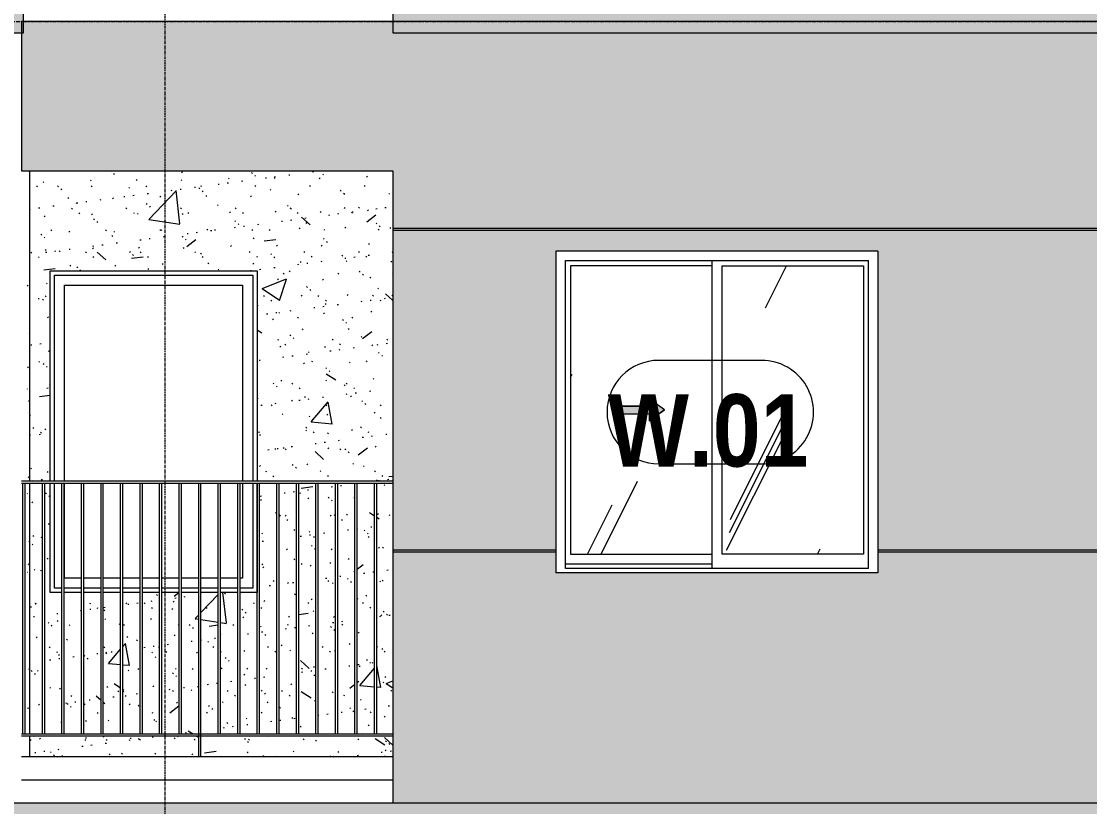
# Model space of a CAD drawing. Header units: millimetres. Extents: x 9199 to 175431, y -4466 to 35300.
# Drawn here: x 135976 to 140621, y 2183 to 5600 of the extents above; entities that cross this region are included whole.
import ezdxf

# ---------------------------------------------------------------- set-up
doc = ezdxf.new("R2010")
doc.units = ezdxf.units.MM
for name, pattern in [('1 NÉT CALL OUT', [6, 3, -3]), ('Centre', [31.749999999999996, 6.349999999999999, -4.7625, 15.875, -4.7625]), ('Grid Line', [22.224999999999994, 12.7, -3.174999999999999, 3.174999999999999, -3.174999999999999])]:
    doc.linetypes.add(name, pattern=pattern)
for name, color, linetype, lineweight in [('0-2', 250, 'Continuous', 5), ('A-DETL-GENF', 92, 'Continuous', 9), ('A-DETL-GENF-1', 92, '1 NÉT CALL OUT', 9), ('A-FLOR-HRAL-1', 253, 'Continuous', 9), ('A-FLOR-LEVL-2', 51, 'Centre', 9), ('A-GLAZ', 151, 'Continuous', 9), ('A-GLAZ-1', 253, 'Continuous', 9), ('A-GLAZ-2', 7, 'Continuous', 9), ('A-GLAZ-3', 7, '1 NÉT CALL OUT', 9), ('A-GLAZ-IDEN', 152, 'Continuous', 9), ('A-WALL', 113, 'Continuous', 9), ('A-WALL-1', 7, 'Continuous', 9), ('A-WALL-PATT-1', 9, 'Continuous', 9), ('A-WALL-PATT-2', 111, 'Continuous', 5), ('I-WALL-1', 7, 'Continuous', 9), ('S-BEAM-1', 7, 'Continuous', 9), ('S-GRID-1', 1, 'Grid Line', 9)]:
    doc.layers.add(name, color=color, linetype=linetype, lineweight=lineweight)
doc.styles.add('Arial_B_1', font='arialbd.ttf', dxfattribs={"width": 0.85, "height": 314.9999999999996})
pattern_1 = [(49.99999999999999, (-51555.577, 1200), (1093.104430267475, -95.63411695947559), [114.3, -1257.3]), (355, (-51555.577, 1200), (-211.4574664150782, 1146.340905781224), [91.44, -1005.84]), (100.451, (-51464.485, 1192.03), (881.6559934061535, 1050.700308316319), [97.14, -1068.54]), (46.184, (-51555.577, 1504.8), (1626.474720277597, -252.2567880155302), [171.45, -1885.95]), (96.636, (-51420.038, 1483.779), (1424.415804803049, 1484.565381831424), [145.71, -1602.811]), (351.184, (-51555.577, 1504.8), (1424.429764516642, 1484.551388825616), [137.16, -1508.76]), (21, (-51403.177, 1428.6), (909.686336747598, -613.5910270951945), [114.3, -1257.3]), (326, (-51403.177, 1428.6), (370.8122318562428, 1105.12896128723), [91.44, -1005.84]), (71.45100000000001, (-51327.37, 1377.467), (1280.503324218127, 491.5278885997479), [97.14, -1068.54]), (37.50000000000001, (-51555.577, 1200), (18.53133908059709, 507.3302701573009), [50.292, -943.3560000000001, 50.292, -970.788, -1009.65]), (37.50000000000001, (-51555.577, 1200), (18.53133908059709, 507.3302701573009), [-2014.728, 50.292, -959.3580000000001]), (7.499999999999999, (-51555.577, 1200), (400.9177506676237, 601.0836210924509), [50.292, -531.876, 50.292, -920.4960000000001, -384.81]), (7.499999999999999, (-51555.577, 1200), (400.9177506676237, 601.0836210924509), [-1552.956, 50.292, -334.518]), (327.5, (-51895.429, 1200), (813.5451503241984, -34.37370723354661), [50.292, -330.708, 50.292, -1138.428, -1577.34]), (327.5, (-51895.429, 1200), (813.5451503241984, -34.37370723354661), [-1569.72, 50.292, -1527.048]), (317.5, (-52047.82900000001, 1200), (888.7754689953813, 152.5599537134181), [50.292, -445.008, 50.292, -739.14, -1120.14]), (317.5, (-52047.82900000001, 1200), (888.7754689953813, 152.5599537134181), [-1284.732, 50.292, -1069.848])]
pattern_2 = [(37.50000000000001, (-51555.577, 1200), (-4.79953304204443, 146.8238973620382), [5.029, -110.795, 5.029, -124.511, -123.825]), (37.50000000000001, (-51555.577, 1200), (-4.79953304204443, 146.8238973620382), [-245.364, 5.029, -118.796]), (7.499999999999999, (-51555.577, 1200), (134.8574337298222, 215.0471858030386), [5.029, -57.455, 5.029, -99.365, -40.005]), (7.499999999999999, (-51555.577, 1200), (134.8574337298222, 215.0471858030386), [-166.878, 5.029, -34.976]), (327.5, (-51649.303, 1200), (237.2977573139916, 0.4316002200637001), [5.029, -33.071, 5.029, -132.131, -179.07]), (327.5, (-51649.303, 1200), (237.2977573139916, 0.4316002200637001), [-175.26, 5.029, -174.041]), (317.5, (-51649.303, 1200), (229.0670585223049, 66.87922700614116), [5.029, -14.021, 5.029, -84.887, -102.87]), (317.5, (-51649.303, 1200), (229.0670585223049, 66.87922700614116), [-108.966, 5.029, -97.84100000000001])]
pattern_3 = [(63.435, (-49765.31299999999, 1304.335), (-0.001361250732429653, 1524.001074336284), [532.4630000000001, -2875.304]), (63.435, (-51289.31299999999, 1304.335), (-0.001361250732429653, 1524.001074336284), [532.4630000000001, -2875.304]), (63.435, (-49035.769, 1598.766), (-0.001361250732429653, 1524.001074336284), [532.4630000000001, -2875.304]), (63.435, (-50559.769, 1598.766), (-0.001361250732429653, 1524.001074336284), [532.4630000000001, -2875.304]), (63.435, (-49146.18799999999, 1494.835), (-0.001361250732429653, 1524.001074336284), [532.4630000000001, -2875.304]), (63.435, (-50670.18799999999, 1494.835), (-0.001361250732429653, 1524.001074336284), [532.4630000000001, -2875.304]), (63.435, (-49258.745, 2090.069), (-0.001361250732429653, 1524.001074336284), [258.802, -3148.965]), (63.435, (-50782.745, 2090.069), (-0.001361250732429653, 1524.001074336284), [258.802, -3148.965]), (63.435, (-49332.358, 1997.949), (-0.001361250732429653, 1524.001074336284), [532.4630000000001, -2875.304]), (63.435, (-50856.358, 1997.949), (-0.001361250732429653, 1524.001074336284), [532.4630000000001, -2875.304]), (63.435, (-49319.36799999999, 2064.087), (-0.001361250732429653, 1524.001074336284), [532.4630000000001, -2875.304]), (63.435, (-50843.36799999999, 2064.087), (-0.001361250732429653, 1524.001074336284), [532.4630000000001, -2875.304]), (63.435, (-49934.228, 1773.94), (-0.001361250732429653, 1524.001074336284), [532.4630000000001, -2875.304]), (63.435, (-51458.228, 1773.94), (-0.001361250732429653, 1524.001074336284), [532.4630000000001, -2875.304]), (63.435, (-49921.236, 1851.887), (-0.001361250732429653, 1524.001074336284), [532.4630000000001, -2875.304]), (63.435, (-51445.236, 1851.887), (-0.001361250732429653, 1524.001074336284), [532.4630000000001, -2875.304]), (63.435, (-49917.738, 1908.088), (-0.001361250732429653, 1524.001074336284), [532.4630000000001, -2875.304]), (63.435, (-51441.738, 1908.088), (-0.001361250732429653, 1524.001074336284), [532.4630000000001, -2875.304])]

# ---------------------------------------------------------------- blocks, each defined once
blk = doc.blocks.new('NCV_TKTC_KET CAU_rvt-2-TKCS_MẶT ĐỨNG HƯỚNG TÂY')
at = {"layer": 'S-BEAM-1'}
blk.add_line((-45161.9360380447, 2299.999999999995), (-43546.93603804539, 2299.999999999995), dxfattribs=at)
blk = doc.blocks.new('M_Fixed - 900 x 1400-553070-TKCS_MẶT ĐỨNG HƯỚNG TÂY')
at = {"layer": 'A-GLAZ-2'}
for p, q in [((-69617.94299547061, 3599.999999999988), (-69617.94299547061, 4495.99999999999)), ((-69617.94299547061, 4495.99999999999), (-68755.94299547061, 4495.99999999999)), ((-68755.94299547061, 4495.99999999999), (-68755.94299547061, 3599.999999999988)), ((-69573.94299547061, 3599.999999999987), (-69573.94299547061, 4451.999999999991)), ((-69573.94299547061, 4451.999999999991), (-68799.94299547061, 4451.999999999991)), ((-68799.94299547061, 4451.999999999991), (-68799.94299547061, 3599.999999999987)), ((-69617.94299547061, 3133.999999999985), (-69617.94299547061, 3589.999999999981)), ((-69573.94299547061, 3177.999999999983), (-69573.94299547061, 3589.999999999981)), ((-68799.94299547061, 3589.99999999998), (-68799.94299547061, 3177.999999999983)), ((-68755.94299547061, 3589.999999999981), (-68755.94299547061, 3133.999999999985)), ((-69500.53276164176, 3177.999999999983), (-69573.94299547061, 3177.999999999983)), ((-69415.59270318397, 3177.999999999983), (-69490.53276164176, 3177.999999999983)), ((-69330.65264472619, 3177.999999999983), (-69405.59270318398, 3177.999999999983)), ((-69245.71258626839, 3177.999999999983), (-69320.65264472619, 3177.999999999983)), ((-69160.7725278106, 3177.999999999983), (-69235.7125862684, 3177.999999999983)), ((-69075.8324693528, 3177.999999999983), (-69150.77252781061, 3177.999999999983)), ((-68990.89241089502, 3177.999999999983), (-69065.83246935281, 3177.999999999983)), ((-68905.95235243722, 3177.999999999983), (-68980.89241089502, 3177.999999999983)), ((-68821.01229397944, 3177.999999999983), (-68895.95235243722, 3177.999999999983)), ((-68799.94299547061, 3177.999999999983), (-68811.01229397944, 3177.999999999983)), ((-69585.47282009955, 3133.999999999985), (-69617.94299547061, 3133.999999999985)), ((-69500.53276164176, 3133.999999999985), (-69575.47282009956, 3133.999999999985)), ((-69415.59270318397, 3133.999999999985), (-69490.53276164176, 3133.999999999985)), ((-69330.65264472619, 3133.999999999985), (-69405.59270318397, 3133.999999999985)), ((-69245.71258626839, 3133.999999999985), (-69320.65264472619, 3133.999999999985)), ((-69160.7725278106, 3133.999999999985), (-69235.7125862684, 3133.999999999985)), ((-69075.8324693528, 3133.999999999985), (-69150.77252781061, 3133.999999999985)), ((-68990.89241089502, 3133.999999999985), (-69065.8324693528, 3133.999999999985)), ((-68905.95235243722, 3133.999999999985), (-68980.89241089502, 3133.999999999985)), ((-68821.01229397944, 3133.999999999985), (-68895.95235243722, 3133.999999999985)), ((-68755.94299547061, 3133.999999999985), (-68811.01229397944, 3133.999999999985))]:
    blk.add_line(p, q, dxfattribs=at)
blk = doc.blocks.new('Railing - 10mm-457212-TKCS_MẶT ĐỨNG HƯỚNG TÂY')
at = {"layer": 'A-FLOR-HRAL-1'}
for p, q in [((-68226.4318847749, 2499.999999999997), (-68226.4318847749, 3589.999999999996)), ((-68216.43188477491, 2499.999999999997), (-68216.43188477491, 3589.999999999996))]:
    blk.add_line(p, q, dxfattribs=at)
blk = doc.blocks.new('Railing - 50 x 10mm-850639-TKCS_MẶT ĐỨNG HƯỚNG TÂY')
at = {"layer": 'A-FLOR-HRAL-1'}
for p, q in [((-68990.89241089502, 2399.999999999997), (-68990.89241089502, 3589.999999999997)), ((-68980.89241089502, 3589.999999999997), (-68990.89241089502, 3589.999999999997)), ((-68980.89241089502, 2399.999999999997), (-68980.89241089502, 3589.999999999997))]:
    blk.add_line(p, q, dxfattribs=at)
blk = doc.blocks.new('Railing - Railing-893088-TKCS_MẶT ĐỨNG HƯỚNG TÂY')
at = {"layer": 'A-FLOR-HRAL-1'}
for p, q in [((-45161.93603804468, 2499.999999999997), (-43546.93603804538, 2499.999999999997)), ((-43546.93603804538, 2489.999999999998), (-45161.93603804468, 2489.999999999998))]:
    blk.add_line(p, q, dxfattribs=at)
for name, p in [('Railing - 10mm-457212-TKCS_MẶT ĐỨNG HƯỚNG TÂY', (23071.07894776018, 0)), ('Railing - 10mm-457212-TKCS_MẶT ĐỨNG HƯỚNG TÂY', (23156.01900621798, 0)), ('Railing - 10mm-457212-TKCS_MẶT ĐỨNG HƯỚNG TÂY', (23240.95906467577, 0)), ('Railing - 10mm-457212-TKCS_MẶT ĐỨNG HƯỚNG TÂY', (23325.89912313356, 0)), ('Railing - 10mm-457212-TKCS_MẶT ĐỨNG HƯỚNG TÂY', (23410.83918159135, 0)), ('Railing - 10mm-457212-TKCS_MẶT ĐỨNG HƯỚNG TÂY', (23495.77924004914, 0)), ('Railing - 10mm-457212-TKCS_MẶT ĐỨNG HƯỚNG TÂY', (23580.71929850693, 0)), ('Railing - 10mm-457212-TKCS_MẶT ĐỨNG HƯỚNG TÂY', (23665.65935696472, 0)), ('Railing - 10mm-457212-TKCS_MẶT ĐỨNG HƯỚNG TÂY', (23750.59941542251, 0)), ('Railing - 50 x 10mm-850639-TKCS_MẶT ĐỨNG HƯỚNG TÂY', (24600.00000000043, 0)), ('Railing - 10mm-457212-TKCS_MẶT ĐỨNG HƯỚNG TÂY', (23920.4795323381, 0)), ('Railing - 10mm-457212-TKCS_MẶT ĐỨNG HƯỚNG TÂY', (24005.41959079589, 0)), ('Railing - 10mm-457212-TKCS_MẶT ĐỨNG HƯỚNG TÂY', (24090.35964925368, 0)), ('Railing - 10mm-457212-TKCS_MẶT ĐỨNG HƯỚNG TÂY', (24175.29970771147, 0)), ('Railing - 10mm-457212-TKCS_MẶT ĐỨNG HƯỚNG TÂY', (24260.23976616926, 0)), ('Railing - 10mm-457212-TKCS_MẶT ĐỨNG HƯỚNG TÂY', (24345.17982462705, 0)), ('Railing - 10mm-457212-TKCS_MẶT ĐỨNG HƯỚNG TÂY', (24430.11988308485, 0)), ('Railing - 10mm-457212-TKCS_MẶT ĐỨNG HƯỚNG TÂY', (24515.05994154264, 0)), ('Railing - 10mm-457212-TKCS_MẶT ĐỨNG HƯỚNG TÂY', (24600.00000000043, 0))]:
    blk.add_blockref(name, p)
blk = doc.blocks.new('Top Rail Type - Top Rail_Internal_-893089-TKCS_MẶT ĐỨNG HƯỚNG TÂY')
at = {"layer": 'A-FLOR-HRAL-1'}
for p, q in [((-43546.93603804538, 3599.999999999998), (-45161.93603804468, 3599.999999999998)), ((-43546.93603804538, 3589.999999999998), (-45161.93603804468, 3589.999999999998))]:
    blk.add_line(p, q, dxfattribs=at)
blk = doc.blocks.new('NCV_TKTC_TANG 1_rvt-2-TKCS_MẶT ĐỨNG HƯỚNG TÂY')
at = {"layer": 'A-WALL-PATT-1'}
h = blk.add_hatch(dxfattribs=at)
h.set_pattern_fill('FP_19', color=256, style=0, pattern_type=2)
h.set_pattern_definition(pattern_1)
h.paths.add_polyline_path([(-45126.93603804469, 2399.999999999987), (-45126.93603804469, 2489.999999999984), (-45136.93603804469, 2489.999999999984), (-45136.93603804469, 2399.999999999987)])
h.paths.add_polyline_path([(-45136.93603804469, 2499.999999999999), (-45126.93603804469, 2499.999999999999), (-45126.93603804469, 3589.999999999994), (-45136.93603804469, 3589.999999999994), (-45136.93603804469, 2880.420808834498)])
h.paths.add_polyline_path([(-45136.93603804469, 3599.999999999991), (-45126.93603804469, 3599.999999999991), (-45126.93603804469, 4949.999999999996), (-45136.93603804469, 4949.999999999996), (-45136.93603804469, 4524.407674484161)])
h = blk.add_hatch(dxfattribs=at)
h.set_pattern_fill('FP_20', color=256, style=0, pattern_type=2)
h.set_pattern_definition(pattern_2)
h.paths.add_polyline_path([(-45126.93603804469, 2399.999999999987), (-45126.93603804469, 2489.999999999984), (-45136.93603804469, 2489.999999999984), (-45136.93603804469, 2399.999999999987)])
h.paths.add_polyline_path([(-45136.93603804469, 2499.999999999999), (-45126.93603804469, 2499.999999999999), (-45126.93603804469, 3589.999999999994), (-45136.93603804469, 3589.999999999994), (-45136.93603804469, 2880.420808834498)])
h.paths.add_polyline_path([(-45136.93603804469, 3599.999999999991), (-45126.93603804469, 3599.999999999991), (-45126.93603804469, 4949.999999999996), (-45136.93603804469, 4949.999999999996), (-45136.93603804469, 4524.407674484161)])
h = blk.add_hatch(dxfattribs=at)
h.set_pattern_fill('FP_19', color=256, style=0, pattern_type=2)
h.set_pattern_definition(pattern_1)
h.paths.add_polyline_path([(-43723.74122460835, 2399.999999999987), (-43546.93603804469, 2399.999999999987), (-43546.93603804469, 2489.999999999984), (-44380.89241089438, 2489.999999999984), (-44380.89241089438, 2399.999999999987)])
h.paths.add_polyline_path([(-44955.26094395657, 2399.999999999987), (-44390.89241089437, 2399.999999999987), (-44390.89241089437, 2489.999999999984), (-45126.93603804469, 2489.999999999984), (-45126.93603804469, 2399.999999999987), (-45111.33030811842, 2399.999999999987)])
h.paths.add_polyline_path([(-45100.92648816758, 2499.999999999999), (-45070.41287855669, 2499.999999999999), (-45070.41287855669, 3589.999999999994), (-45126.93603804469, 3589.999999999994), (-45125.8992783786, 2499.999999999999), (-45108.03631475719, 2499.999999999999)])
h.paths.add_polyline_path([(-44900.53276164112, 2499.999999999999), (-44900.53276164112, 3114.99999999998), (-44975.4728200989, 3114.99999999998), (-44975.4728200989, 2499.999999999999)])
h.paths.add_polyline_path([(-44985.4728200989, 2499.999999999999), (-44985.4728200989, 3114.99999999998), (-45036.94299546994, 3114.99999999998), (-45036.94299546994, 3589.999999999994), (-45060.41287855669, 3589.999999999994), (-45060.41287855669, 2499.999999999999)])
h.paths.add_polyline_path([(-43717.45828007512, 2499.999999999999), (-43711.37194323204, 2499.999999999999), (-43711.37194323204, 3589.999999999994), (-43786.31200168983, 3589.999999999994), (-43786.31200168983, 2499.999999999999), (-43723.74122460835, 2499.999999999999)])
h.paths.add_polyline_path([(-44890.53276164112, 2499.999999999999), (-44815.59270318333, 2499.999999999999), (-44815.59270318333, 3114.99999999998), (-44890.53276164112, 3114.99999999998), (-44890.53276164112, 2880.420808834498)])
h.paths.add_polyline_path([(-43796.31200168982, 2499.999999999999), (-43796.31200168982, 3589.999999999994), (-43871.25206014763, 3589.999999999994), (-43871.25206014763, 2499.999999999999)])
h.paths.add_polyline_path([(-43956.19211860542, 2499.999999999999), (-43881.25206014763, 2499.999999999999), (-43881.25206014763, 3589.999999999994), (-43956.19211860542, 3589.999999999994), (-43956.19211860542, 2850.003957970065)])
h.paths.add_polyline_path([(-43966.19211860542, 2499.999999999999), (-43966.19211860542, 3589.999999999994), (-44041.13217706321, 3589.999999999994), (-44041.13217706321, 2499.999999999999)])
h.paths.add_polyline_path([(-44051.13217706321, 2499.999999999999), (-44051.13217706321, 3589.999999999994), (-44126.072235521, 3589.999999999994), (-44126.072235521, 2499.999999999999)])
h.paths.add_polyline_path([(-43546.93603804469, 2499.999999999999), (-43546.93603804469, 3589.999999999994), (-43616.43188477425, 3589.999999999994), (-43616.43188477425, 2499.999999999999), (-43612.05821877595, 2499.999999999999)])
h.paths.add_polyline_path([(-44136.07223552099, 2499.999999999999), (-44136.94299546993, 3114.99999999998), (-44211.01229397879, 3114.99999999998), (-44211.01229397879, 2499.999999999999)])
h.paths.add_polyline_path([(-44805.59270318333, 2499.999999999999), (-44730.65264472554, 2499.999999999999), (-44730.65264472554, 3114.99999999998), (-44805.59270318333, 3114.99999999998), (-44805.59270318333, 2530.771654649353)])
h.paths.add_polyline_path([(-44720.65264472555, 2499.999999999999), (-44645.71258626774, 2499.999999999999), (-44645.71258626774, 3114.99999999998), (-44720.65264472555, 3114.99999999998), (-44720.65264472555, 2604.987479818064)])
h.paths.add_polyline_path([(-44635.71258626775, 2499.999999999999), (-44560.77252780995, 2499.999999999999), (-44560.77252780995, 3114.99999999998), (-44635.71258626775, 3114.99999999998), (-44635.71258626775, 2679.20330498681)])
h.paths.add_polyline_path([(-44475.83246935216, 2499.999999999999), (-44475.83246935216, 3114.99999999998), (-44550.77252780996, 3114.99999999998), (-44550.77252780996, 2499.999999999999)])
h.paths.add_polyline_path([(-44465.83246935216, 2499.999999999999), (-44390.89241089437, 2499.999999999999), (-44390.89241089437, 3114.99999999998), (-44465.83246935216, 3114.99999999998), (-44465.83246935216, 2827.634955324283)])
h.paths.add_polyline_path([(-44380.89241089438, 2499.999999999999), (-44305.95235243658, 2499.999999999999), (-44305.95235243658, 3114.99999999998), (-44380.89241089438, 3114.99999999998), (-44380.89241089438, 2901.850780493011)])
h.paths.add_polyline_path([(-44295.95235243658, 2499.999999999999), (-44221.01229397878, 2499.999999999999), (-44221.01229397878, 3114.99999999998), (-44295.95235243658, 3114.99999999998), (-44295.95235243658, 2976.066605661757)])
h.paths.add_polyline_path([(-43701.37194323204, 2499.999999999999), (-43626.43188477425, 2499.999999999999), (-43626.43188477425, 3589.999999999994), (-43701.37194323204, 3589.999999999994), (-43701.37194323204, 2842.869831189529)])
h.paths.add_polyline_path([(-43546.93603804469, 3599.999999999991), (-43546.93603804469, 4949.999999999996), (-45126.93603804469, 4949.999999999996), (-45126.93603804469, 3599.999999999991), (-45036.94299546994, 3599.999999999991), (-45036.94299546994, 4514.999999999992), (-44136.94299546993, 4514.999999999992), (-44136.94299546993, 3599.999999999991), (-43898.59581399351, 3599.999999999991)])
h = blk.add_hatch(dxfattribs=at)
h.set_pattern_fill('FP_20', color=256, style=0, pattern_type=2)
h.set_pattern_definition(pattern_2)
h.paths.add_polyline_path([(-43723.74122460835, 2399.999999999987), (-43546.93603804469, 2399.999999999987), (-43546.93603804469, 2489.999999999984), (-44380.89241089438, 2489.999999999984), (-44380.89241089438, 2399.999999999987)])
h.paths.add_polyline_path([(-44955.26094395657, 2399.999999999987), (-44390.89241089437, 2399.999999999987), (-44390.89241089437, 2489.999999999984), (-45126.93603804469, 2489.999999999984), (-45126.93603804469, 2399.999999999987), (-45111.33030811842, 2399.999999999987)])
h.paths.add_polyline_path([(-45100.92648816758, 2499.999999999999), (-45070.41287855669, 2499.999999999999), (-45070.41287855669, 3589.999999999994), (-45126.93603804469, 3589.999999999994), (-45125.8992783786, 2499.999999999999), (-45108.03631475719, 2499.999999999999)])
h.paths.add_polyline_path([(-44900.53276164112, 2499.999999999999), (-44900.53276164112, 3114.99999999998), (-44975.4728200989, 3114.99999999998), (-44975.4728200989, 2499.999999999999)])
h.paths.add_polyline_path([(-44985.4728200989, 2499.999999999999), (-44985.4728200989, 3114.99999999998), (-45036.94299546994, 3114.99999999998), (-45036.94299546994, 3589.999999999994), (-45060.41287855669, 3589.999999999994), (-45060.41287855669, 2499.999999999999)])
h.paths.add_polyline_path([(-43717.45828007512, 2499.999999999999), (-43711.37194323204, 2499.999999999999), (-43711.37194323204, 3589.999999999994), (-43786.31200168983, 3589.999999999994), (-43786.31200168983, 2499.999999999999), (-43723.74122460835, 2499.999999999999)])
h.paths.add_polyline_path([(-44890.53276164112, 2499.999999999999), (-44815.59270318333, 2499.999999999999), (-44815.59270318333, 3114.99999999998), (-44890.53276164112, 3114.99999999998), (-44890.53276164112, 2880.420808834498)])
h.paths.add_polyline_path([(-43796.31200168982, 2499.999999999999), (-43796.31200168982, 3589.999999999994), (-43871.25206014763, 3589.999999999994), (-43871.25206014763, 2499.999999999999)])
h.paths.add_polyline_path([(-43956.19211860542, 2499.999999999999), (-43881.25206014763, 2499.999999999999), (-43881.25206014763, 3589.999999999994), (-43956.19211860542, 3589.999999999994), (-43956.19211860542, 2850.003957970065)])
h.paths.add_polyline_path([(-43966.19211860542, 2499.999999999999), (-43966.19211860542, 3589.999999999994), (-44041.13217706321, 3589.999999999994), (-44041.13217706321, 2499.999999999999)])
h.paths.add_polyline_path([(-44051.13217706321, 2499.999999999999), (-44051.13217706321, 3589.999999999994), (-44126.072235521, 3589.999999999994), (-44126.072235521, 2499.999999999999)])
h.paths.add_polyline_path([(-43546.93603804469, 2499.999999999999), (-43546.93603804469, 3589.999999999994), (-43616.43188477425, 3589.999999999994), (-43616.43188477425, 2499.999999999999), (-43612.05821877595, 2499.999999999999)])
h.paths.add_polyline_path([(-44136.07223552099, 2499.999999999999), (-44136.94299546993, 3114.99999999998), (-44211.01229397879, 3114.99999999998), (-44211.01229397879, 2499.999999999999)])
h.paths.add_polyline_path([(-44805.59270318333, 2499.999999999999), (-44730.65264472554, 2499.999999999999), (-44730.65264472554, 3114.99999999998), (-44805.59270318333, 3114.99999999998), (-44805.59270318333, 2530.771654649353)])
h.paths.add_polyline_path([(-44720.65264472555, 2499.999999999999), (-44645.71258626774, 2499.999999999999), (-44645.71258626774, 3114.99999999998), (-44720.65264472555, 3114.99999999998), (-44720.65264472555, 2604.987479818064)])
h.paths.add_polyline_path([(-44635.71258626775, 2499.999999999999), (-44560.77252780995, 2499.999999999999), (-44560.77252780995, 3114.99999999998), (-44635.71258626775, 3114.99999999998), (-44635.71258626775, 2679.20330498681)])
h.paths.add_polyline_path([(-44475.83246935216, 2499.999999999999), (-44475.83246935216, 3114.99999999998), (-44550.77252780996, 3114.99999999998), (-44550.77252780996, 2499.999999999999)])
h.paths.add_polyline_path([(-44465.83246935216, 2499.999999999999), (-44390.89241089437, 2499.999999999999), (-44390.89241089437, 3114.99999999998), (-44465.83246935216, 3114.99999999998), (-44465.83246935216, 2827.634955324283)])
h.paths.add_polyline_path([(-44380.89241089438, 2499.999999999999), (-44305.95235243658, 2499.999999999999), (-44305.95235243658, 3114.99999999998), (-44380.89241089438, 3114.99999999998), (-44380.89241089438, 2901.850780493011)])
h.paths.add_polyline_path([(-44295.95235243658, 2499.999999999999), (-44221.01229397878, 2499.999999999999), (-44221.01229397878, 3114.99999999998), (-44295.95235243658, 3114.99999999998), (-44295.95235243658, 2976.066605661757)])
h.paths.add_polyline_path([(-43701.37194323204, 2499.999999999999), (-43626.43188477425, 2499.999999999999), (-43626.43188477425, 3589.999999999994), (-43701.37194323204, 3589.999999999994), (-43701.37194323204, 2842.869831189529)])
h.paths.add_polyline_path([(-43546.93603804469, 3599.999999999991), (-43546.93603804469, 4949.999999999996), (-45126.93603804469, 4949.999999999996), (-45126.93603804469, 3599.999999999991), (-45036.94299546994, 3599.999999999991), (-45036.94299546994, 4514.999999999992), (-44136.94299546993, 4514.999999999992), (-44136.94299546993, 3599.999999999991), (-43898.59581399351, 3599.999999999991)])
at = {"layer": 'A-WALL-1'}
blk.add_line((-43546.93603804538, 2399.999999999997), (-45161.93603804468, 2399.999999999997), dxfattribs=at)
at = {"layer": 'I-WALL-1'}
for p, q in [((-45126.93603804469, 4950.000000000009), (-45126.93603804469, 3600.000000000004)), ((-45036.94299546994, 3600.000000000004), (-45036.94299546994, 4514.999999999997)), ((-45036.94299546994, 4514.999999999997), (-44136.94299546993, 4514.999999999997)), ((-44136.94299546993, 4514.999999999997), (-44136.94299546993, 3600.000000000004)), ((-45126.93603804469, 3589.999999999997), (-45126.93603804469, 2500.000000000003)), ((-45036.94299546994, 3114.999999999998), (-45036.94299546994, 3589.999999999997)), ((-44136.94299546993, 3589.999999999997), (-44136.94299546993, 3114.999999999998)), ((-44985.4728200989, 3114.999999999998), (-45036.94299546994, 3114.999999999998)), ((-44900.53276164112, 3114.999999999998), (-44975.4728200989, 3114.999999999998)), ((-44815.59270318333, 3114.999999999998), (-44890.53276164112, 3114.999999999998)), ((-44730.65264472554, 3114.999999999998), (-44805.59270318333, 3114.999999999998)), ((-44645.71258626774, 3114.999999999998), (-44720.65264472555, 3114.999999999998)), ((-44560.77252780995, 3114.999999999998), (-44635.71258626775, 3114.999999999998)), ((-44475.83246935216, 3114.999999999998), (-44550.77252780996, 3114.999999999998)), ((-44390.89241089437, 3114.999999999998), (-44465.83246935216, 3114.999999999998)), ((-44305.95235243658, 3114.999999999998), (-44380.89241089438, 3114.999999999998)), ((-44221.01229397878, 3114.999999999998), (-44295.95235243659, 3114.999999999998)), ((-44136.94299546993, 3114.999999999998), (-44211.01229397879, 3114.999999999998)), ((-45126.93603804469, 2489.999999999996), (-45126.93603804469, 2399.999999999998))]:
    blk.add_line(p, q, dxfattribs=at)
at = {"layer": 'A-FLOR-HRAL-1'}
for name in ['Top Rail Type - Top Rail_Internal_-893089-TKCS_MẶT ĐỨNG HƯỚNG TÂY', 'Railing - Railing-893088-TKCS_MẶT ĐỨNG HƯỚNG TÂY']:
    blk.add_blockref(name, (0, 0), dxfattribs=at)
at = {"layer": 'A-GLAZ-1'}
blk.add_blockref('M_Fixed - 900 x 1400-553070-TKCS_MẶT ĐỨNG HƯỚNG TÂY', (24600.00000000041, 0), dxfattribs=at)
blk = doc.blocks.new('1_FAMILY RVT - W01-WxH 1400x1400xmm-V137-TKCS_MẶT ĐỨNG HƯỚNG TÂY')
at = {"layer": 'A-DETL-GENF-1'}
blk.add_hatch(color=256, dxfattribs=at).paths.add_polyline_path([(-42432.85869375472, 3862.097609411948), (-42365.12536042138, 3909.525000000031), (-42432.85869375472, 3956.952390588098), (-42432.85869375472, 3926.458333333361), (-42568.32536042138, 3926.458333333361), (-42568.32536042138, 3892.591666666685), (-42432.85869375472, 3892.591666666685)])
at = {"layer": 'A-GLAZ'}
h = blk.add_hatch(dxfattribs=at)
h.set_pattern_fill('FP_18', color=256, style=0, pattern_type=2)
h.set_pattern_definition(pattern_3)
h.paths.add_polyline_path([(-42159.58786042137, 3282.550000000029), (-42159.58786042137, 4536.500000000017), (-42773.86286042138, 4536.500000000017), (-42773.86286042138, 3282.550000000029), (-42665.56724492925, 3282.550000000029)])
h.paths.add_polyline_path([(-42432.85869375472, 3862.097609411948), (-42432.85869375472, 3892.591666666685), (-42568.32536042138, 3892.591666666685), (-42568.32536042138, 3926.458333333361), (-42432.85869375472, 3926.458333333361), (-42432.85869375472, 3956.952390588098), (-42365.12536042138, 3909.525000000031), (-42389.30866666891, 3892.591666666685)])
h = blk.add_hatch(dxfattribs=at)
h.set_pattern_fill('FP_18', color=256, style=0, pattern_type=2)
h.set_pattern_definition(pattern_3)
h.paths.add_polyline_path([(-41500.86286042137, 3282.550000000029), (-41500.86286042137, 4536.500000000017), (-42115.13786042135, 4536.500000000017), (-42115.13786042137, 3282.550000000029)])
at = {"layer": 'A-DETL-GENF'}
for p, q in [((-42432.85869375472, 3956.952390588085), (-42432.85869375472, 3926.458333333347)), ((-42365.12536042139, 3909.525000000013), (-42432.85869375472, 3956.952390588085)), ((-42365.12536042139, 3909.525000000013), (-42432.85869375472, 3956.952390588084)), ((-42432.85869375472, 3956.952390588084), (-42432.85869375472, 3926.458333333347)), ((-42568.32536042138, 3926.458333333347), (-42568.32536042138, 3892.59166666668)), ((-42568.32536042138, 3926.458333333347), (-42432.85869375472, 3926.458333333347)), ((-42432.85869375472, 3926.458333333347), (-42568.32536042138, 3926.458333333347)), ((-42568.32536042138, 3926.458333333347), (-42568.32536042138, 3892.59166666668)), ((-42365.12536042139, 3909.525000000013), (-42432.85869375472, 3862.097609411943)), ((-42432.85869375472, 3862.097609411943), (-42365.12536042139, 3909.525000000013)), ((-42568.32536042138, 3892.59166666668), (-42432.85869375472, 3892.59166666668)), ((-42568.32536042138, 3892.59166666668), (-42432.85869375472, 3892.59166666668)), ((-42432.85869375472, 3892.59166666668), (-42432.85869375472, 3862.097609411943)), ((-42432.85869375472, 3892.59166666668), (-42432.85869375472, 3862.097609411943))]:
    blk.add_line(p, q, dxfattribs=at)
at = {"layer": 'A-GLAZ'}
for p, q in [((-41437.36286042137, 4600.000000000005), (-42837.36286042137, 4600.000000000005)), ((-42837.36286042137, 4600.000000000005), (-42837.36286042137, 3200)), ((-41437.36286042137, 4600.000000000005), (-41437.36286042137, 3200)), ((-42796.44075092403, 4559.07789050266), (-41478.28496991872, 4559.07789050266)), ((-42796.44075092403, 3219.050000000005), (-42796.44075092403, 4559.07789050266)), ((-42159.58786042137, 4559.077890502664), (-42159.58786042137, 3219.050000000002)), ((-41478.28496991872, 3219.050000000004), (-41478.28496991872, 4559.077890502661)), ((-42773.86286042138, 4536.500000000012), (-42773.86286042138, 3282.550000000021)), ((-42159.58786042137, 4536.500000000012), (-42773.86286042138, 4536.500000000012)), ((-42115.13786042137, 3282.550000000024), (-42115.13786042137, 4536.50000000001)), ((-42115.13786042137, 4536.50000000001), (-41500.86286042137, 4536.50000000001)), ((-41500.86286042137, 4536.50000000001), (-41500.86286042137, 3282.550000000024)), ((-42773.86286042138, 3282.550000000021), (-42159.58786042137, 3282.550000000021)), ((-41500.86286042137, 3282.550000000024), (-42115.13786042137, 3282.550000000024)), ((-42159.58786042137, 3238.100000000021), (-42796.44075092403, 3238.100000000021)), ((-42159.58786042137, 3238.100000000021), (-42796.44075092403, 3238.100000000021)), ((-41478.28496991872, 3219.050000000004), (-42796.44075092403, 3219.050000000004)), ((-41437.36286042137, 3200), (-42837.36286042137, 3200))]:
    blk.add_line(p, q, dxfattribs=at)
blk = doc.blocks.new('SSA-WINDOW TAG - 10-2062020-TKCS_MẶT ĐỨNG HƯỚNG TÂY')
at = {"layer": 'A-GLAZ-IDEN'}
for p, q in [((-74740.7791348247, 10924.99999999999), (-75188.4353848247, 10924.99999999999)), ((-75188.4353848247, 10474.99999999999), (-74740.7791348247, 10474.99999999999))]:
    blk.add_line(p, q, dxfattribs=at)
for centre, radius, start, end in [((-75188.4353848247, 10699.99999999999), 225, 90, 269.9999999999996), ((-74740.7791348247, 10699.99999999999), 225.0000000000022, 269.9999999999998, 90.00000000000021)]:
    blk.add_arc(centre, radius, start, end, dxfattribs=at)

msp = doc.modelspace()

# ---------------------------------------------------------------- hatches: boundary and pattern name
at = {"layer": 'A-WALL-PATT-2'}
h = msp.add_hatch(color=256, dxfattribs=at)
h.paths.add_polyline_path([(134239.9023231408, 5549.999999999154), (135986.2294487419, 5549.999999999154), (135986.2294487419, 8950.00000000001), (132496.2294487419, 8950.00000000001), (132496.2294487419, 5549.999999999154)])
h.paths.add_polyline_path([(134239.9023231408, 5799.999999999167), (132701.2294487419, 5799.999999999167), (132701.2294487419, 8349.999999999834), (135626.6562711197, 8349.999999999834), (135626.6562711197, 5799.999999999167), (135298.0763028199, 5799.999999999167)])
h = msp.add_hatch(color=256, dxfattribs=at)
h.paths.add_polyline_path([(138472.5982418573, 5549.999999999154), (140695.8026263652, 5549.999999999154), (140695.8026263652, 8950.00000000001), (137591.2294487411, 8950.00000000001), (137591.2294487411, 5549.999999999154)])
h.paths.add_polyline_path([(139659.8805168678, 6599.999999999158), (138300.8026263652, 6599.999999999158), (138300.8026263652, 7999.999999999169), (139700.8026263652, 7999.999999999169), (139700.8026263652, 6599.999999999158)])
for points in [[(137591.2294487411, 4950.000000000001), (137601.2294487418, 4950.000000000001), (137601.2294487418, 5600.000000000009), (135976.2294487419, 5600.000000000009), (135976.2294487419, 4950.000000000001), (136356.250282499, 4950.000000000001)], [(140588.9462012155, 4690.000000000008), (140695.8026263652, 4690.000000000008), (140695.8026263652, 4700.000000000005), (137591.2294487411, 4700.000000000005), (137591.2294487411, 4690.000000000008), (139700.8026263652, 4690.000000000008)], [(138300.8026263652, 3289.999999999997), (138300.8026263652, 3299.999999999995), (137591.2294487411, 3299.999999999995), (137591.2294487411, 3289.999999999997)], [(140695.8026263652, 3289.999999999997), (140695.8026263652, 3299.999999999995), (139700.8026263652, 3299.999999999995), (139700.8026263652, 3289.999999999997), (140694.3216648921, 3289.999999999997)]]:
    msp.add_hatch(color=256, dxfattribs=at).paths.add_polyline_path(points)
h = msp.add_hatch(color=256, dxfattribs=at)
h.paths.add_polyline_path([(138472.5982418573, 2200.000000000002), (140695.8026263652, 2200.000000000002), (140695.8026263652, 3289.999999999997), (139700.8026263652, 3289.999999999997), (139700.8026263652, 3200), (138300.8026263652, 3200), (138300.8026263652, 3289.999999999997), (137591.2294487411, 3289.999999999997), (137591.2294487411, 2200.000000000002)])
h.paths.add_polyline_path([(139700.8026263652, 3299.999999999995), (140695.8026263652, 3299.999999999995), (140695.8026263652, 4690.000000000008), (137591.2294487411, 4690.000000000008), (137591.2294487411, 3299.999999999995), (138300.8026263652, 3299.999999999995), (138300.8026263652, 4600.000000000011), (139700.8026263652, 4600.000000000011), (139700.8026263652, 3428.416430717712)])
h.paths.add_polyline_path([(137591.2294487411, 4700.000000000005), (140695.8026263652, 4700.000000000005), (140695.8026263652, 5599.99999999916), (137601.2294487418, 5599.99999999916), (137601.2294487418, 4950.000000000001), (137591.2294487411, 4950.000000000001)])
h = msp.add_hatch(color=256, dxfattribs=at)
h.paths.add_polyline_path([(135970.1734148128, 600.0000000000022), (135970.1734148128, 1489.99999999999), (135623.5857063717, 1489.99999999999), (135623.5857063717, 600.0000000000022)])
h.paths.add_polyline_path([(135970.1734148128, 1500.000000000005), (135970.1734148128, 1549.999999999994), (140689.7465924362, 1549.999999999994), (140689.7465924362, 2200.000000000002), (132490.1734148129, 2199.115638074629), (132490.1734148129, 1549.999999999994), (135623.5857063717, 1549.999999999994), (135623.5857063717, 1500.000000000005)])

# ---------------------------------------------------------------- linework, layer by layer
at = {"layer": 'A-FLOR-LEVL-2'}
for p, q in [((96540.3832672455, 5599.99999999877), (171939.1029429171, 5599.999999999296)), ((96540.3832672455, 2200), (171939.1029429171, 2200))]:
    msp.add_line(p, q, dxfattribs=at)
at = {"layer": 'A-WALL'}
for p, q in [((135986.2294487419, 5549.999999999159), (135986.2294487419, 15750.00000000084)), ((137591.2294487411, 15750.00000000084), (137591.2294487411, 5549.999999999159)), ((137601.2294487418, 5600), (135976.2294487419, 5600)), ((135976.2294487419, 5600), (135976.2294487419, 4950.000000000001)), ((140695.8026263652, 5599.99999999916), (137601.2294487418, 5599.99999999916)), ((129391.2294487419, 5549.999999999159), (135986.2294487419, 5549.999999999159)), ((137591.2294487411, 5549.999999999159), (144101.2294487417, 5549.999999999159)), ((135976.2294487419, 4950.000000000001), (137591.2294487411, 4950.000000000001)), ((137591.2294487411, 4950.000000000001), (137591.2294487411, 2200)), ((137591.2294487411, 4700), (140901.6562711187, 4700)), ((140901.6562711187, 4690), (137591.2294487411, 4690)), ((137591.2294487411, 3300), (138300.8026263652, 3300)), ((139700.8026263652, 3300), (140901.6562711187, 3300)), ((138300.8026263652, 3290), (137591.2294487411, 3290)), ((140901.6562711187, 3290), (139700.8026263652, 3290)), ((107897.8551019609, 2200), (144100.8026263652, 2200))]:
    msp.add_line(p, q, dxfattribs=at)
at = {"layer": 'S-GRID-1'}
msp.add_line((136601.2294487411, 634.2487083396442), (136601.2294487411, 30542.46235078635), dxfattribs=at)

# ---------------------------------------------------------------- block references
at = {"layer": '0-2'}
for name in ['NCV_TKTC_KET CAU_rvt-2-TKCS_MẶT ĐỨNG HƯỚNG TÂY', 'NCV_TKTC_TANG 1_rvt-2-TKCS_MẶT ĐỨNG HƯỚNG TÂY']:
    msp.add_blockref(name, (181138.1654867865, 0), dxfattribs=at)
at = {"layer": 'A-GLAZ-3'}
msp.add_blockref('1_FAMILY RVT - W01-WxH 1400x1400xmm-V137-TKCS_MẶT ĐỨNG HƯỚNG TÂY', (181138.1654867865, 0), dxfattribs=at)
at = {"layer": 'A-GLAZ-IDEN'}
msp.add_blockref('SSA-WINDOW TAG - 10-2062020-TKCS_MẶT ĐỨNG HƯỚNG TÂY', (213936.1130111899, -6800.000000000002), dxfattribs=at)

# ---------------------------------------------------------------- texts
at = {"layer": 'A-GLAZ-IDEN', "insert": (138962.1700148914, 3818.141130012127), "char_height": 314.9999999999996, "width": 902.6999999999988, "attachment_point": 5, "line_spacing_factor": 0.9364389825664475, "style": 'Arial_B_1'}
msp.add_mtext('\\pt6.3756,12.7512,19.12365,25.49925,31.87485,38.25045,44.62605,50.9985,57.3741,63.7497,70.1253,76.5009,82.8765,89.24895,95.62455,102.00015,108.37575,114.75135,121.1238,127.4994,133.875,140.2506,146.6262,152.99865,159.37425,165.74985,172.12545,178.50105,184.8735,191.2491,197.6247,204.0003;W.01', dxfattribs=at)

doc.saveas('drawing.dxf')
